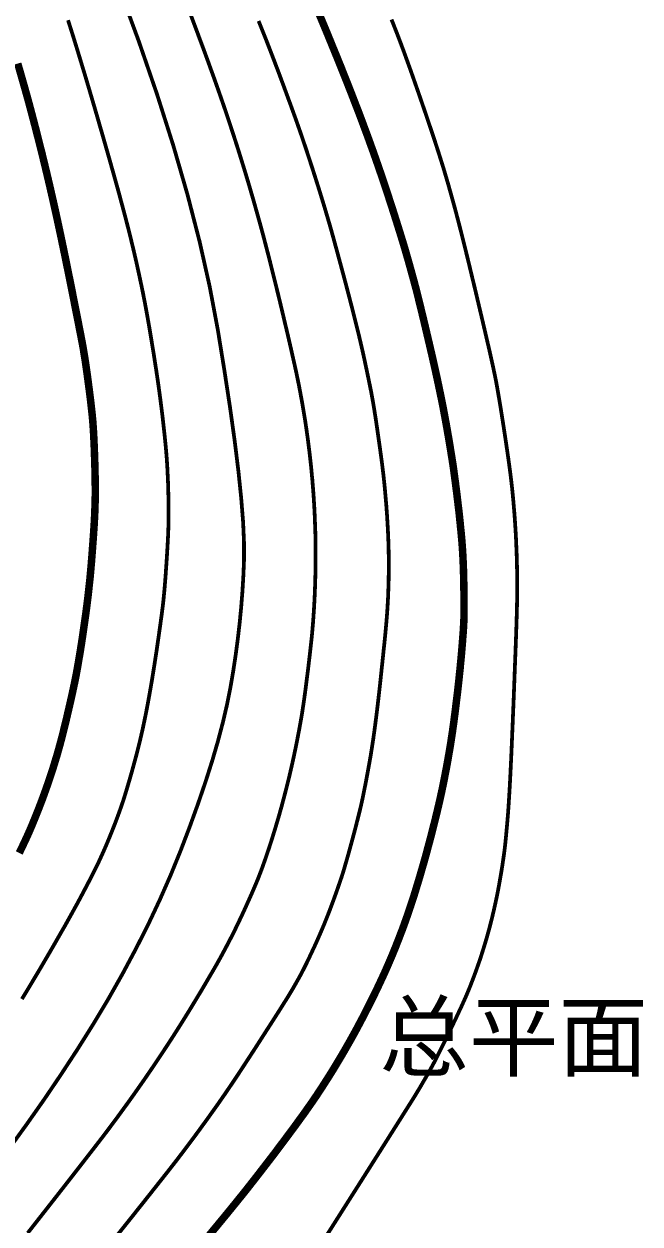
# Model space of a CAD drawing. Extents: x 36524600 to 36525730, y 2746759 to 2747713.
# Drawn here: x 36525155.9 to 36525168.23, y 2747296.35 to 2747320.34 of the extents above; entities that cross this region are included whole.
import ezdxf

# ---------------------------------------------------------------- set-up
doc = ezdxf.new("R2010")
doc.units = 0
doc.header["$LTSCALE"] = 1000
doc.header["$MEASUREMENT"] = 0
for name, color, linetype in [('DGX', 251, 'Continuous'), ('DMTZ', 3, 'Continuous'), ('ZBTZ', 3, 'Continuous')]:
    doc.layers.add(name, color=color, linetype=linetype)
doc.styles.add('黑体', font='simhei.ttf')
doc.linetypes.add('10421', pattern='A,2,[150,AAA.SHX,S=0.5,R=0,X=0,Y=0.5],1e-11', length=2)
doc.linetypes.add('1161', pattern='A,0,[149,AAA.SHX,S=0.15,R=0,X=0,Y=0],-1.6', length=1.6)

# ---------------------------------------------------------------- blocks, each defined once
blk = doc.blocks.new('dxt')
at = {"layer": 'DGX', "color": 253, "linetype": 'Continuous', "flags": 128}
for points, const_width in [([(36525159.507, 2747296.005), (36525159.754, 2747296.303), (36525159.962, 2747296.555), (36525160.131, 2747296.763), (36525160.262, 2747296.925), (36525160.373, 2747297.064), (36525160.483, 2747297.204), (36525160.593, 2747297.345), (36525160.702, 2747297.486), (36525160.811, 2747297.627), (36525160.919, 2747297.768), (36525161.026, 2747297.911), (36525161.133, 2747298.053), (36525161.236, 2747298.192), (36525161.332, 2747298.321), (36525161.42, 2747298.443), (36525161.502, 2747298.555), (36525161.576, 2747298.66), (36525161.643, 2747298.755), (36525161.703, 2747298.842), (36525161.756, 2747298.92), (36525161.805, 2747298.995), (36525161.854, 2747299.069), (36525161.902, 2747299.144), (36525161.95, 2747299.219), (36525161.998, 2747299.294), (36525162.045, 2747299.369), (36525162.092, 2747299.445), (36525162.138, 2747299.521), (36525162.184, 2747299.597), (36525162.23, 2747299.674), (36525162.275, 2747299.75), (36525162.32, 2747299.827), (36525162.364, 2747299.904), (36525162.408, 2747299.981), (36525162.452, 2747300.059), (36525162.495, 2747300.137), (36525162.539, 2747300.216), (36525162.583, 2747300.298), (36525162.628, 2747300.384), (36525162.675, 2747300.472), (36525162.722, 2747300.563), (36525162.77, 2747300.657), (36525162.819, 2747300.754), (36525162.869, 2747300.854), (36525162.919, 2747300.955), (36525162.967, 2747301.054), (36525163.013, 2747301.152), (36525163.058, 2747301.248), (36525163.102, 2747301.342), (36525163.144, 2747301.436), (36525163.184, 2747301.527), (36525163.223, 2747301.617), (36525163.261, 2747301.706), (36525163.298, 2747301.796), (36525163.335, 2747301.886), (36525163.37, 2747301.976), (36525163.406, 2747302.066), (36525163.44, 2747302.157), (36525163.475, 2747302.247), (36525163.508, 2747302.338), (36525163.541, 2747302.43), (36525163.573, 2747302.521), (36525163.605, 2747302.613), (36525163.636, 2747302.705), (36525163.666, 2747302.797), (36525163.696, 2747302.889), (36525163.725, 2747302.981), (36525163.753, 2747303.074), (36525163.781, 2747303.165), (36525163.808, 2747303.254), (36525163.833, 2747303.339), (36525163.857, 2747303.422), (36525163.88, 2747303.502), (36525163.902, 2747303.578), (36525163.923, 2747303.652), (36525163.943, 2747303.723), (36525163.962, 2747303.794), (36525163.981, 2747303.866), (36525164.001, 2747303.941), (36525164.022, 2747304.018), (36525164.043, 2747304.098), (36525164.064, 2747304.179), (36525164.085, 2747304.263), (36525164.107, 2747304.349), (36525164.129, 2747304.436), (36525164.15, 2747304.523), (36525164.171, 2747304.61), (36525164.192, 2747304.698), (36525164.212, 2747304.785), (36525164.232, 2747304.872), (36525164.251, 2747304.96), (36525164.27, 2747305.048), (36525164.288, 2747305.136), (36525164.306, 2747305.224), (36525164.323, 2747305.312), (36525164.34, 2747305.4), (36525164.357, 2747305.488), (36525164.373, 2747305.576), (36525164.389, 2747305.664), (36525164.404, 2747305.753), (36525164.419, 2747305.841), (36525164.434, 2747305.93), (36525164.448, 2747306.018), (36525164.461, 2747306.107), (36525164.475, 2747306.196), (36525164.487, 2747306.285), (36525164.5, 2747306.373), (36525164.511, 2747306.462), (36525164.523, 2747306.551), (36525164.534, 2747306.641), (36525164.545, 2747306.73), (36525164.556, 2747306.82), (36525164.567, 2747306.91), (36525164.578, 2747307), (36525164.588, 2747307.09), (36525164.598, 2747307.18), (36525164.608, 2747307.271), (36525164.617, 2747307.361), (36525164.627, 2747307.451), (36525164.635, 2747307.54), (36525164.644, 2747307.63), (36525164.652, 2747307.719), (36525164.66, 2747307.807), (36525164.667, 2747307.896), (36525164.674, 2747307.981), (36525164.68, 2747308.061), (36525164.686, 2747308.136), (36525164.691, 2747308.205), (36525164.695, 2747308.269), (36525164.698, 2747308.327), (36525164.701, 2747308.379), (36525164.703, 2747308.426), (36525164.705, 2747308.476), (36525164.706, 2747308.537), (36525164.707, 2747308.609), (36525164.707, 2747308.692), (36525164.706, 2747308.786), (36525164.705, 2747308.891), (36525164.704, 2747309.008), (36525164.702, 2747309.135), (36525164.699, 2747309.265), (36525164.696, 2747309.39), (36525164.692, 2747309.509), (36525164.687, 2747309.622), (36525164.682, 2747309.73), (36525164.676, 2747309.832), (36525164.669, 2747309.929), (36525164.662, 2747310.02), (36525164.654, 2747310.108), (36525164.646, 2747310.194), (36525164.637, 2747310.279), (36525164.629, 2747310.364), (36525164.62, 2747310.446), (36525164.612, 2747310.528), (36525164.603, 2747310.609), (36525164.593, 2747310.688), (36525164.584, 2747310.767), (36525164.574, 2747310.847), (36525164.565, 2747310.927), (36525164.555, 2747311.008), (36525164.544, 2747311.089), (36525164.534, 2747311.171), (36525164.523, 2747311.253), (36525164.512, 2747311.336), (36525164.5, 2747311.424), (36525164.486, 2747311.523), (36525164.469, 2747311.632), (36525164.45, 2747311.751), (36525164.429, 2747311.88), (36525164.406, 2747312.02), (36525164.38, 2747312.17), (36525164.352, 2747312.33), (36525164.321, 2747312.499), (36525164.288, 2747312.676), (36525164.251, 2747312.861), (36525164.211, 2747313.053), (36525164.169, 2747313.253), (36525164.123, 2747313.461), (36525164.075, 2747313.676), (36525164.023, 2747313.899), (36525163.972, 2747314.117), (36525163.925, 2747314.316), (36525163.882, 2747314.497), (36525163.842, 2747314.66), (36525163.807, 2747314.804), (36525163.776, 2747314.93), (36525163.749, 2747315.037), (36525163.725, 2747315.126), (36525163.704, 2747315.206), (36525163.682, 2747315.285), (36525163.66, 2747315.365), (36525163.638, 2747315.444), (36525163.616, 2747315.524), (36525163.594, 2747315.603), (36525163.571, 2747315.683), (36525163.548, 2747315.762), (36525163.524, 2747315.846), (36525163.496, 2747315.94), (36525163.464, 2747316.044), (36525163.429, 2747316.157), (36525163.391, 2747316.28), (36525163.349, 2747316.413), (36525163.304, 2747316.556), (36525163.255, 2747316.708), (36525163.204, 2747316.865), (36525163.153, 2747317.022), (36525163.101, 2747317.178), (36525163.048, 2747317.334), (36525162.994, 2747317.491), (36525162.94, 2747317.646), (36525162.885, 2747317.802), (36525162.829, 2747317.957), (36525162.772, 2747318.114), (36525162.712, 2747318.275), (36525162.651, 2747318.44), (36525162.587, 2747318.609), (36525162.52, 2747318.781), (36525162.452, 2747318.958), (36525162.381, 2747319.138), (36525162.308, 2747319.322), (36525162.232, 2747319.513), (36525162.151, 2747319.712), (36525162.065, 2747319.922), (36525161.976, 2747320.14), (36525161.881, 2747320.368), (36525161.782, 2747320.605)], 0.15), ([(36525161.695, 2747295.708), (36525162.141, 2747296.411), (36525162.533, 2747297.029), (36525162.871, 2747297.562), (36525163.154, 2747298.009), (36525163.382, 2747298.37), (36525163.556, 2747298.646), (36525163.676, 2747298.836), (36525163.741, 2747298.941), (36525163.778, 2747299.003), (36525163.816, 2747299.065), (36525163.853, 2747299.128), (36525163.889, 2747299.191), (36525163.926, 2747299.253), (36525163.962, 2747299.316), (36525163.998, 2747299.38), (36525164.033, 2747299.443), (36525164.071, 2747299.511), (36525164.112, 2747299.588), (36525164.156, 2747299.674), (36525164.205, 2747299.769), (36525164.257, 2747299.873), (36525164.313, 2747299.986), (36525164.373, 2747300.109), (36525164.437, 2747300.24), (36525164.5, 2747300.372), (36525164.558, 2747300.494), (36525164.611, 2747300.608), (36525164.66, 2747300.712), (36525164.703, 2747300.808), (36525164.742, 2747300.895), (36525164.775, 2747300.973), (36525164.804, 2747301.042), (36525164.83, 2747301.106), (36525164.855, 2747301.171), (36525164.88, 2747301.236), (36525164.905, 2747301.301), (36525164.929, 2747301.367), (36525164.953, 2747301.432), (36525164.976, 2747301.498), (36525164.999, 2747301.563), (36525165.022, 2747301.629), (36525165.044, 2747301.695), (36525165.065, 2747301.762), (36525165.086, 2747301.828), (36525165.107, 2747301.895), (36525165.127, 2747301.961), (36525165.147, 2747302.028), (36525165.167, 2747302.095), (36525165.185, 2747302.162), (36525165.204, 2747302.229), (36525165.222, 2747302.296), (36525165.239, 2747302.364), (36525165.256, 2747302.431), (36525165.273, 2747302.499), (36525165.289, 2747302.567), (36525165.305, 2747302.635), (36525165.32, 2747302.702), (36525165.335, 2747302.771), (36525165.35, 2747302.839), (36525165.364, 2747302.907), (36525165.378, 2747302.975), (36525165.391, 2747303.044), (36525165.404, 2747303.112), (36525165.416, 2747303.181), (36525165.428, 2747303.25), (36525165.44, 2747303.318), (36525165.452, 2747303.387), (36525165.463, 2747303.456), (36525165.474, 2747303.525), (36525165.484, 2747303.594), (36525165.494, 2747303.663), (36525165.504, 2747303.732), (36525165.514, 2747303.806), (36525165.524, 2747303.888), (36525165.534, 2747303.979), (36525165.544, 2747304.079), (36525165.554, 2747304.187), (36525165.565, 2747304.304), (36525165.576, 2747304.43), (36525165.587, 2747304.565), (36525165.598, 2747304.721), (36525165.61, 2747304.91), (36525165.623, 2747305.131), (36525165.636, 2747305.386), (36525165.65, 2747305.674), (36525165.664, 2747305.995), (36525165.679, 2747306.349), (36525165.695, 2747306.736), (36525165.71, 2747307.121), (36525165.723, 2747307.466), (36525165.735, 2747307.774), (36525165.745, 2747308.042), (36525165.753, 2747308.272), (36525165.759, 2747308.464), (36525165.764, 2747308.616), (36525165.766, 2747308.731), (36525165.768, 2747308.826), (36525165.769, 2747308.921), (36525165.77, 2747309.016), (36525165.77, 2747309.111), (36525165.77, 2747309.205), (36525165.769, 2747309.3), (36525165.768, 2747309.395), (36525165.766, 2747309.49), (36525165.764, 2747309.585), (36525165.761, 2747309.68), (36525165.758, 2747309.775), (36525165.754, 2747309.87), (36525165.75, 2747309.965), (36525165.746, 2747310.06), (36525165.741, 2747310.155), (36525165.735, 2747310.249), (36525165.729, 2747310.344), (36525165.723, 2747310.439), (36525165.716, 2747310.534), (36525165.708, 2747310.628), (36525165.7, 2747310.723), (36525165.692, 2747310.818), (36525165.683, 2747310.912), (36525165.674, 2747311.007), (36525165.663, 2747311.107), (36525165.65, 2747311.219), (36525165.635, 2747311.343), (36525165.617, 2747311.478), (36525165.597, 2747311.625), (36525165.574, 2747311.784), (36525165.549, 2747311.955), (36525165.522, 2747312.137), (36525165.494, 2747312.319), (36525165.467, 2747312.489), (36525165.442, 2747312.648), (36525165.418, 2747312.794), (36525165.395, 2747312.929), (36525165.374, 2747313.052), (36525165.354, 2747313.163), (36525165.335, 2747313.262), (36525165.313, 2747313.367), (36525165.286, 2747313.495), (36525165.253, 2747313.645), (36525165.214, 2747313.819), (36525165.168, 2747314.016), (36525165.117, 2747314.236), (36525165.06, 2747314.479), (36525164.997, 2747314.745), (36525164.934, 2747315.013), (36525164.874, 2747315.261), (36525164.819, 2747315.49), (36525164.768, 2747315.7), (36525164.721, 2747315.89), (36525164.678, 2747316.061), (36525164.64, 2747316.213), (36525164.606, 2747316.346), (36525164.574, 2747316.468), (36525164.542, 2747316.591), (36525164.509, 2747316.713), (36525164.475, 2747316.835), (36525164.441, 2747316.957), (36525164.407, 2747317.079), (36525164.372, 2747317.201), (36525164.336, 2747317.323), (36525164.298, 2747317.452), (36525164.253, 2747317.596), (36525164.203, 2747317.754), (36525164.147, 2747317.928), (36525164.085, 2747318.116), (36525164.017, 2747318.318), (36525163.944, 2747318.536), (36525163.864, 2747318.768), (36525163.784, 2747319), (36525163.708, 2747319.217), (36525163.637, 2747319.419), (36525163.57, 2747319.605), (36525163.508, 2747319.776), (36525163.45, 2747319.933), (36525163.397, 2747320.073), (36525163.348, 2747320.199), (36525163.302, 2747320.317), (36525163.255, 2747320.435)], 0.075), ([(36525157.651, 2747295.98), (36525157.97, 2747296.379), (36525158.243, 2747296.722), (36525158.47, 2747297.008), (36525158.651, 2747297.237), (36525158.787, 2747297.409), (36525158.877, 2747297.524), (36525158.944, 2747297.61), (36525159.01, 2747297.697), (36525159.077, 2747297.784), (36525159.143, 2747297.871), (36525159.209, 2747297.959), (36525159.274, 2747298.046), (36525159.339, 2747298.134), (36525159.404, 2747298.222), (36525159.468, 2747298.311), (36525159.533, 2747298.399), (36525159.597, 2747298.488), (36525159.66, 2747298.577), (36525159.724, 2747298.666), (36525159.787, 2747298.755), (36525159.849, 2747298.845), (36525159.912, 2747298.935), (36525159.977, 2747299.031), (36525160.05, 2747299.138), (36525160.13, 2747299.257), (36525160.217, 2747299.389), (36525160.31, 2747299.531), (36525160.411, 2747299.686), (36525160.519, 2747299.852), (36525160.634, 2747300.031), (36525160.746, 2747300.206), (36525160.848, 2747300.364), (36525160.938, 2747300.505), (36525161.017, 2747300.629), (36525161.084, 2747300.736), (36525161.141, 2747300.826), (36525161.186, 2747300.898), (36525161.22, 2747300.954), (36525161.248, 2747301.001), (36525161.276, 2747301.048), (36525161.303, 2747301.095), (36525161.33, 2747301.142), (36525161.357, 2747301.19), (36525161.384, 2747301.237), (36525161.411, 2747301.285), (36525161.437, 2747301.333), (36525161.464, 2747301.384), (36525161.494, 2747301.442), (36525161.526, 2747301.506), (36525161.561, 2747301.576), (36525161.598, 2747301.653), (36525161.637, 2747301.737), (36525161.679, 2747301.826), (36525161.724, 2747301.922), (36525161.769, 2747302.022), (36525161.813, 2747302.122), (36525161.856, 2747302.222), (36525161.899, 2747302.323), (36525161.94, 2747302.424), (36525161.98, 2747302.525), (36525162.02, 2747302.627), (36525162.058, 2747302.73), (36525162.095, 2747302.829), (36525162.129, 2747302.923), (36525162.16, 2747303.009), (36525162.188, 2747303.09), (36525162.214, 2747303.164), (36525162.237, 2747303.232), (36525162.258, 2747303.294), (36525162.276, 2747303.349), (36525162.293, 2747303.404), (36525162.311, 2747303.465), (36525162.33, 2747303.531), (36525162.351, 2747303.603), (36525162.373, 2747303.68), (36525162.397, 2747303.764), (36525162.421, 2747303.852), (36525162.447, 2747303.947), (36525162.473, 2747304.043), (36525162.498, 2747304.136), (36525162.522, 2747304.226), (36525162.545, 2747304.314), (36525162.566, 2747304.399), (36525162.587, 2747304.481), (36525162.607, 2747304.561), (36525162.626, 2747304.638), (36525162.645, 2747304.718), (36525162.665, 2747304.808), (36525162.686, 2747304.907), (36525162.708, 2747305.017), (36525162.732, 2747305.136), (36525162.756, 2747305.264), (36525162.782, 2747305.403), (36525162.809, 2747305.551), (36525162.837, 2747305.709), (36525162.864, 2747305.88), (36525162.892, 2747306.063), (36525162.919, 2747306.257), (36525162.946, 2747306.464), (36525162.973, 2747306.682), (36525163, 2747306.912), (36525163.027, 2747307.155), (36525163.052, 2747307.392), (36525163.075, 2747307.606), (36525163.095, 2747307.799), (36525163.113, 2747307.968), (36525163.128, 2747308.116), (36525163.14, 2747308.241), (36525163.149, 2747308.343), (36525163.156, 2747308.424), (36525163.162, 2747308.493), (36525163.167, 2747308.562), (36525163.172, 2747308.631), (36525163.176, 2747308.7), (36525163.18, 2747308.769), (36525163.184, 2747308.838), (36525163.187, 2747308.907), (36525163.19, 2747308.977), (36525163.192, 2747309.046), (36525163.195, 2747309.115), (36525163.197, 2747309.184), (36525163.198, 2747309.254), (36525163.199, 2747309.323), (36525163.2, 2747309.392), (36525163.201, 2747309.461), (36525163.201, 2747309.531), (36525163.201, 2747309.6), (36525163.2, 2747309.669), (36525163.199, 2747309.738), (36525163.198, 2747309.808), (36525163.196, 2747309.877), (36525163.194, 2747309.946), (36525163.192, 2747310.015), (36525163.189, 2747310.084), (36525163.186, 2747310.154), (36525163.183, 2747310.223), (36525163.179, 2747310.292), (36525163.175, 2747310.361), (36525163.171, 2747310.43), (36525163.167, 2747310.5), (36525163.162, 2747310.569), (36525163.157, 2747310.638), (36525163.152, 2747310.707), (36525163.146, 2747310.776), (36525163.14, 2747310.845), (36525163.134, 2747310.914), (36525163.128, 2747310.983), (36525163.122, 2747311.052), (36525163.115, 2747311.122), (36525163.108, 2747311.191), (36525163.1, 2747311.264), (36525163.091, 2747311.346), (36525163.08, 2747311.436), (36525163.068, 2747311.535), (36525163.054, 2747311.642), (36525163.038, 2747311.759), (36525163.021, 2747311.883), (36525163.002, 2747312.016), (36525162.983, 2747312.149), (36525162.965, 2747312.274), (36525162.948, 2747312.39), (36525162.932, 2747312.497), (36525162.916, 2747312.595), (36525162.902, 2747312.685), (36525162.888, 2747312.767), (36525162.875, 2747312.839), (36525162.862, 2747312.912), (36525162.847, 2747312.993), (36525162.829, 2747313.082), (36525162.809, 2747313.18), (36525162.787, 2747313.286), (36525162.763, 2747313.401), (36525162.737, 2747313.524), (36525162.709, 2747313.655), (36525162.678, 2747313.797), (36525162.642, 2747313.952), (36525162.603, 2747314.118), (36525162.559, 2747314.297), (36525162.511, 2747314.489), (36525162.459, 2747314.693), (36525162.403, 2747314.909), (36525162.343, 2747315.138), (36525162.283, 2747315.364), (36525162.226, 2747315.574), (36525162.174, 2747315.767), (36525162.126, 2747315.942), (36525162.083, 2747316.101), (36525162.043, 2747316.243), (36525162.007, 2747316.369), (36525161.975, 2747316.477), (36525161.946, 2747316.577), (36525161.916, 2747316.676), (36525161.886, 2747316.776), (36525161.855, 2747316.876), (36525161.825, 2747316.975), (36525161.794, 2747317.075), (36525161.762, 2747317.174), (36525161.731, 2747317.273), (36525161.699, 2747317.373), (36525161.668, 2747317.472), (36525161.635, 2747317.571), (36525161.603, 2747317.67), (36525161.57, 2747317.769), (36525161.538, 2747317.867), (36525161.504, 2747317.966), (36525161.471, 2747318.065), (36525161.435, 2747318.17), (36525161.394, 2747318.286), (36525161.349, 2747318.415), (36525161.298, 2747318.556), (36525161.243, 2747318.709), (36525161.182, 2747318.874), (36525161.117, 2747319.051), (36525161.047, 2747319.24), (36525160.974, 2747319.435), (36525160.9, 2747319.63), (36525160.825, 2747319.825), (36525160.75, 2747320.019), (36525160.673, 2747320.212), (36525160.595, 2747320.406)], 0.075), ([(36525155.975, 2747296.169), (36525156.268, 2747296.542), (36525156.532, 2747296.879), (36525156.766, 2747297.178), (36525156.97, 2747297.44), (36525157.145, 2747297.665), (36525157.291, 2747297.853), (36525157.407, 2747298.003), (36525157.494, 2747298.116), (36525157.566, 2747298.211), (36525157.637, 2747298.306), (36525157.708, 2747298.401), (36525157.779, 2747298.497), (36525157.849, 2747298.593), (36525157.919, 2747298.689), (36525157.989, 2747298.785), (36525158.058, 2747298.882), (36525158.127, 2747298.979), (36525158.195, 2747299.076), (36525158.263, 2747299.173), (36525158.331, 2747299.271), (36525158.398, 2747299.369), (36525158.465, 2747299.467), (36525158.532, 2747299.566), (36525158.598, 2747299.665), (36525158.664, 2747299.764), (36525158.729, 2747299.863), (36525158.794, 2747299.962), (36525158.859, 2747300.062), (36525158.923, 2747300.162), (36525158.987, 2747300.263), (36525159.05, 2747300.363), (36525159.113, 2747300.464), (36525159.177, 2747300.567), (36525159.243, 2747300.675), (36525159.311, 2747300.787), (36525159.381, 2747300.903), (36525159.454, 2747301.024), (36525159.528, 2747301.15), (36525159.604, 2747301.28), (36525159.683, 2747301.414), (36525159.762, 2747301.551), (36525159.839, 2747301.689), (36525159.914, 2747301.828), (36525159.988, 2747301.968), (36525160.061, 2747302.109), (36525160.131, 2747302.25), (36525160.2, 2747302.393), (36525160.268, 2747302.537), (36525160.332, 2747302.676), (36525160.391, 2747302.807), (36525160.446, 2747302.929), (36525160.495, 2747303.043), (36525160.54, 2747303.148), (36525160.58, 2747303.244), (36525160.614, 2747303.331), (36525160.644, 2747303.41), (36525160.672, 2747303.485), (36525160.698, 2747303.559), (36525160.725, 2747303.634), (36525160.751, 2747303.709), (36525160.776, 2747303.785), (36525160.802, 2747303.86), (36525160.826, 2747303.936), (36525160.851, 2747304.011), (36525160.875, 2747304.087), (36525160.898, 2747304.163), (36525160.922, 2747304.239), (36525160.945, 2747304.315), (36525160.967, 2747304.391), (36525160.99, 2747304.468), (36525161.012, 2747304.544), (36525161.033, 2747304.621), (36525161.055, 2747304.697), (36525161.075, 2747304.774), (36525161.096, 2747304.851), (36525161.116, 2747304.928), (36525161.136, 2747305.005), (36525161.156, 2747305.082), (36525161.175, 2747305.159), (36525161.194, 2747305.236), (36525161.213, 2747305.313), (36525161.231, 2747305.391), (36525161.249, 2747305.468), (36525161.267, 2747305.546), (36525161.284, 2747305.624), (36525161.301, 2747305.701), (36525161.317, 2747305.779), (36525161.334, 2747305.857), (36525161.349, 2747305.935), (36525161.365, 2747306.013), (36525161.38, 2747306.091), (36525161.395, 2747306.169), (36525161.41, 2747306.247), (36525161.424, 2747306.326), (36525161.438, 2747306.404), (36525161.452, 2747306.483), (36525161.466, 2747306.567), (36525161.48, 2747306.66), (36525161.496, 2747306.763), (36525161.512, 2747306.877), (36525161.529, 2747307), (36525161.546, 2747307.133), (36525161.564, 2747307.277), (36525161.584, 2747307.43), (36525161.602, 2747307.583), (36525161.619, 2747307.726), (36525161.634, 2747307.86), (36525161.648, 2747307.983), (36525161.66, 2747308.097), (36525161.67, 2747308.201), (36525161.678, 2747308.295), (36525161.685, 2747308.379), (36525161.691, 2747308.459), (36525161.696, 2747308.538), (36525161.702, 2747308.618), (36525161.706, 2747308.697), (36525161.711, 2747308.777), (36525161.715, 2747308.856), (36525161.719, 2747308.936), (36525161.722, 2747309.015), (36525161.725, 2747309.095), (36525161.728, 2747309.175), (36525161.73, 2747309.254), (36525161.732, 2747309.334), (36525161.734, 2747309.413), (36525161.735, 2747309.493), (36525161.736, 2747309.573), (36525161.736, 2747309.652), (36525161.736, 2747309.732), (36525161.736, 2747309.811), (36525161.736, 2747309.891), (36525161.735, 2747309.971), (36525161.733, 2747310.05), (36525161.732, 2747310.13), (36525161.73, 2747310.209), (36525161.727, 2747310.289), (36525161.724, 2747310.368), (36525161.721, 2747310.448), (36525161.718, 2747310.527), (36525161.714, 2747310.607), (36525161.71, 2747310.686), (36525161.705, 2747310.766), (36525161.7, 2747310.845), (36525161.695, 2747310.925), (36525161.689, 2747311.004), (36525161.683, 2747311.083), (36525161.676, 2747311.163), (36525161.67, 2747311.242), (36525161.662, 2747311.321), (36525161.655, 2747311.4), (36525161.647, 2747311.48), (36525161.639, 2747311.559), (36525161.63, 2747311.638), (36525161.621, 2747311.717), (36525161.612, 2747311.796), (36525161.602, 2747311.875), (36525161.592, 2747311.954), (36525161.582, 2747312.033), (36525161.571, 2747312.112), (36525161.56, 2747312.19), (36525161.549, 2747312.269), (36525161.537, 2747312.348), (36525161.525, 2747312.427), (36525161.512, 2747312.505), (36525161.499, 2747312.584), (36525161.486, 2747312.662), (36525161.473, 2747312.741), (36525161.459, 2747312.819), (36525161.444, 2747312.897), (36525161.43, 2747312.976), (36525161.415, 2747313.054), (36525161.4, 2747313.132), (36525161.384, 2747313.21), (36525161.368, 2747313.288), (36525161.352, 2747313.366), (36525161.335, 2747313.443), (36525161.317, 2747313.526), (36525161.296, 2747313.618), (36525161.273, 2747313.72), (36525161.248, 2747313.832), (36525161.22, 2747313.953), (36525161.19, 2747314.084), (36525161.157, 2747314.224), (36525161.121, 2747314.374), (36525161.085, 2747314.529), (36525161.048, 2747314.683), (36525161.011, 2747314.838), (36525160.973, 2747314.993), (36525160.935, 2747315.147), (36525160.897, 2747315.301), (36525160.858, 2747315.456), (36525160.82, 2747315.61), (36525160.78, 2747315.764), (36525160.74, 2747315.918), (36525160.7, 2747316.072), (36525160.659, 2747316.225), (36525160.617, 2747316.379), (36525160.574, 2747316.532), (36525160.531, 2747316.685), (36525160.488, 2747316.838), (36525160.443, 2747316.991), (36525160.399, 2747317.143), (36525160.353, 2747317.296), (36525160.307, 2747317.448), (36525160.26, 2747317.6), (36525160.213, 2747317.752), (36525160.165, 2747317.903), (36525160.116, 2747318.055), (36525160.067, 2747318.206), (36525160.017, 2747318.357), (36525159.967, 2747318.508), (36525159.916, 2747318.659), (36525159.864, 2747318.809), (36525159.812, 2747318.959), (36525159.759, 2747319.109), (36525159.706, 2747319.259), (36525159.651, 2747319.41), (36525159.596, 2747319.563), (36525159.539, 2747319.719), (36525159.481, 2747319.877), (36525159.421, 2747320.037), (36525159.361, 2747320.2), (36525159.299, 2747320.365), (36525159.236, 2747320.533)], 0.075), ([(36525157.791, 2747321.107), (36525158.197, 2747320.004), (36525158.563, 2747318.941), (36525158.888, 2747317.918), (36525159.172, 2747316.936), (36525159.415, 2747315.995), (36525159.617, 2747315.094), (36525159.779, 2747314.233), (36525159.91, 2747313.426), (36525160.023, 2747312.685), (36525160.117, 2747312.01), (36525160.192, 2747311.401), (36525160.248, 2747310.858), (36525160.286, 2747310.381), (36525160.304, 2747309.97), (36525160.304, 2747309.625), (36525160.291, 2747309.313), (36525160.272, 2747308.998), (36525160.247, 2747308.682), (36525160.216, 2747308.364), (36525160.179, 2747308.044), (36525160.136, 2747307.722), (36525160.087, 2747307.399), (36525160.031, 2747307.073), (36525159.964, 2747306.737), (36525159.881, 2747306.38), (36525159.782, 2747306.004), (36525159.666, 2747305.607), (36525159.533, 2747305.19), (36525159.384, 2747304.754), (36525159.219, 2747304.297), (36525159.037, 2747303.82), (36525158.838, 2747303.331), (36525158.622, 2747302.84), (36525158.39, 2747302.346), (36525158.139, 2747301.85), (36525157.872, 2747301.35), (36525157.588, 2747300.848), (36525157.286, 2747300.344), (36525156.967, 2747299.836), (36525156.637, 2747299.332), (36525156.301, 2747298.835), (36525155.958, 2747298.347), (36525155.61, 2747297.867)], 0.075), ([(36525155.859, 2747300.848), (36525155.94, 2747300.98), (36525156.027, 2747301.125), (36525156.121, 2747301.282), (36525156.221, 2747301.45), (36525156.327, 2747301.631), (36525156.434, 2747301.814), (36525156.535, 2747301.989), (36525156.631, 2747302.157), (36525156.723, 2747302.317), (36525156.808, 2747302.47), (36525156.889, 2747302.616), (36525156.965, 2747302.754), (36525157.035, 2747302.884), (36525157.1, 2747303.007), (36525157.161, 2747303.122), (36525157.217, 2747303.23), (36525157.268, 2747303.33), (36525157.315, 2747303.422), (36525157.356, 2747303.507), (36525157.394, 2747303.584), (36525157.426, 2747303.654), (36525157.456, 2747303.72), (36525157.486, 2747303.786), (36525157.515, 2747303.852), (36525157.544, 2747303.918), (36525157.572, 2747303.985), (36525157.6, 2747304.052), (36525157.627, 2747304.119), (36525157.655, 2747304.186), (36525157.681, 2747304.253), (36525157.708, 2747304.32), (36525157.734, 2747304.388), (36525157.759, 2747304.455), (36525157.784, 2747304.523), (36525157.809, 2747304.591), (36525157.833, 2747304.659), (36525157.857, 2747304.728), (36525157.882, 2747304.801), (36525157.908, 2747304.882), (36525157.936, 2747304.973), (36525157.966, 2747305.073), (36525157.998, 2747305.181), (36525158.032, 2747305.298), (36525158.068, 2747305.425), (36525158.105, 2747305.56), (36525158.143, 2747305.7), (36525158.179, 2747305.84), (36525158.214, 2747305.98), (36525158.247, 2747306.121), (36525158.279, 2747306.262), (36525158.309, 2747306.404), (36525158.338, 2747306.546), (36525158.366, 2747306.688), (36525158.392, 2747306.83), (36525158.418, 2747306.973), (36525158.443, 2747307.115), (36525158.467, 2747307.258), (36525158.49, 2747307.401), (36525158.513, 2747307.545), (36525158.535, 2747307.688), (36525158.557, 2747307.832), (36525158.577, 2747307.971), (36525158.596, 2747308.101), (36525158.613, 2747308.222), (36525158.629, 2747308.335), (36525158.643, 2747308.438), (36525158.656, 2747308.532), (36525158.667, 2747308.618), (36525158.677, 2747308.694), (36525158.686, 2747308.771), (36525158.695, 2747308.856), (36525158.704, 2747308.951), (36525158.714, 2747309.055), (36525158.723, 2747309.168), (36525158.733, 2747309.29), (36525158.742, 2747309.421), (36525158.752, 2747309.561), (36525158.761, 2747309.701), (36525158.769, 2747309.832), (36525158.776, 2747309.954), (36525158.782, 2747310.067), (36525158.787, 2747310.171), (36525158.79, 2747310.267), (36525158.793, 2747310.353), (36525158.794, 2747310.43), (36525158.794, 2747310.502), (36525158.794, 2747310.575), (36525158.794, 2747310.647), (36525158.794, 2747310.72), (36525158.793, 2747310.792), (36525158.792, 2747310.865), (36525158.79, 2747310.937), (36525158.788, 2747311.01), (36525158.786, 2747311.082), (36525158.784, 2747311.155), (36525158.781, 2747311.227), (36525158.778, 2747311.3), (36525158.774, 2747311.372), (36525158.771, 2747311.445), (36525158.767, 2747311.517), (36525158.762, 2747311.589), (36525158.757, 2747311.666), (36525158.75, 2747311.752), (36525158.742, 2747311.847), (36525158.732, 2747311.951), (36525158.721, 2747312.064), (36525158.708, 2747312.185), (36525158.693, 2747312.316), (36525158.678, 2747312.456), (36525158.66, 2747312.602), (36525158.641, 2747312.752), (36525158.621, 2747312.907), (36525158.599, 2747313.067), (36525158.576, 2747313.23), (36525158.551, 2747313.398), (36525158.524, 2747313.571), (36525158.497, 2747313.747), (36525158.468, 2747313.921), (36525158.441, 2747314.087), (36525158.415, 2747314.243), (36525158.389, 2747314.39), (36525158.365, 2747314.528), (36525158.341, 2747314.657), (36525158.319, 2747314.777), (36525158.297, 2747314.889), (36525158.276, 2747314.995), (36525158.254, 2747315.102), (36525158.231, 2747315.208), (36525158.209, 2747315.314), (36525158.185, 2747315.42), (36525158.162, 2747315.527), (36525158.138, 2747315.633), (36525158.114, 2747315.738), (36525158.089, 2747315.844), (36525158.063, 2747315.95), (36525158.038, 2747316.056), (36525158.012, 2747316.161), (36525157.985, 2747316.267), (36525157.958, 2747316.372), (36525157.931, 2747316.477), (36525157.903, 2747316.582), (36525157.874, 2747316.69), (36525157.843, 2747316.805), (36525157.811, 2747316.926), (36525157.776, 2747317.053), (36525157.739, 2747317.186), (36525157.7, 2747317.326), (36525157.659, 2747317.471), (36525157.616, 2747317.624), (36525157.571, 2747317.781), (36525157.525, 2747317.941), (36525157.479, 2747318.105), (36525157.43, 2747318.271), (36525157.381, 2747318.442), (36525157.331, 2747318.615), (36525157.279, 2747318.792), (36525157.226, 2747318.972), (36525157.172, 2747319.154), (36525157.118, 2747319.335), (36525157.063, 2747319.516), (36525157.008, 2747319.698), (36525156.953, 2747319.879), (36525156.897, 2747320.06), (36525156.84, 2747320.241), (36525156.783, 2747320.421)], 0.075), ([(36525155.807, 2747303.769), (36525155.856, 2747303.871), (36525155.901, 2747303.966), (36525155.942, 2747304.053), (36525155.979, 2747304.134), (36525156.011, 2747304.206), (36525156.039, 2747304.272), (36525156.066, 2747304.334), (36525156.091, 2747304.396), (36525156.117, 2747304.458), (36525156.142, 2747304.52), (36525156.167, 2747304.583), (36525156.192, 2747304.645), (36525156.216, 2747304.708), (36525156.24, 2747304.771), (36525156.264, 2747304.833), (36525156.287, 2747304.896), (36525156.31, 2747304.96), (36525156.333, 2747305.023), (36525156.355, 2747305.086), (36525156.377, 2747305.149), (36525156.399, 2747305.213), (36525156.42, 2747305.277), (36525156.442, 2747305.34), (36525156.462, 2747305.404), (36525156.483, 2747305.468), (36525156.503, 2747305.532), (36525156.523, 2747305.597), (36525156.542, 2747305.661), (36525156.562, 2747305.725), (36525156.58, 2747305.79), (36525156.599, 2747305.857), (36525156.619, 2747305.929), (36525156.64, 2747306.007), (36525156.662, 2747306.089), (36525156.684, 2747306.177), (36525156.707, 2747306.27), (36525156.731, 2747306.368), (36525156.756, 2747306.471), (36525156.78, 2747306.576), (36525156.804, 2747306.678), (36525156.827, 2747306.778), (36525156.849, 2747306.875), (36525156.87, 2747306.97), (36525156.89, 2747307.062), (36525156.909, 2747307.152), (36525156.927, 2747307.239), (36525156.945, 2747307.331), (36525156.964, 2747307.433), (36525156.984, 2747307.547), (36525157.005, 2747307.672), (36525157.028, 2747307.807), (36525157.051, 2747307.954), (36525157.075, 2747308.111), (36525157.099, 2747308.28), (36525157.124, 2747308.452), (36525157.147, 2747308.621), (36525157.168, 2747308.786), (36525157.188, 2747308.948), (36525157.205, 2747309.107), (36525157.222, 2747309.261), (36525157.236, 2747309.413), (36525157.249, 2747309.561), (36525157.26, 2747309.702), (36525157.27, 2747309.832), (36525157.279, 2747309.952), (36525157.287, 2747310.062), (36525157.294, 2747310.161), (36525157.3, 2747310.25), (36525157.305, 2747310.328), (36525157.309, 2747310.396), (36525157.312, 2747310.458), (36525157.315, 2747310.521), (36525157.318, 2747310.583), (36525157.32, 2747310.646), (36525157.322, 2747310.708), (36525157.324, 2747310.771), (36525157.326, 2747310.833), (36525157.327, 2747310.896), (36525157.328, 2747310.962), (36525157.328, 2747311.037), (36525157.327, 2747311.119), (36525157.326, 2747311.209), (36525157.324, 2747311.307), (36525157.322, 2747311.412), (36525157.319, 2747311.525), (36525157.315, 2747311.647), (36525157.311, 2747311.768), (36525157.307, 2747311.881), (36525157.302, 2747311.987), (36525157.298, 2747312.084), (36525157.293, 2747312.174), (36525157.288, 2747312.256), (36525157.283, 2747312.33), (36525157.278, 2747312.397), (36525157.272, 2747312.463), (36525157.265, 2747312.537), (36525157.256, 2747312.619), (36525157.246, 2747312.708), (36525157.235, 2747312.805), (36525157.222, 2747312.91), (36525157.208, 2747313.022), (36525157.192, 2747313.143), (36525157.176, 2747313.263), (36525157.161, 2747313.375), (36525157.146, 2747313.48), (36525157.132, 2747313.577), (36525157.118, 2747313.666), (36525157.105, 2747313.747), (36525157.093, 2747313.82), (36525157.082, 2747313.886), (36525157.069, 2747313.955), (36525157.053, 2747314.039), (36525157.034, 2747314.139), (36525157.011, 2747314.255), (36525156.986, 2747314.385), (36525156.957, 2747314.531), (36525156.925, 2747314.692), (36525156.89, 2747314.869), (36525156.854, 2747315.051), (36525156.818, 2747315.23), (36525156.783, 2747315.404), (36525156.748, 2747315.575), (36525156.714, 2747315.742), (36525156.68, 2747315.905), (36525156.647, 2747316.063), (36525156.614, 2747316.218), (36525156.581, 2747316.372), (36525156.548, 2747316.524), (36525156.514, 2747316.677), (36525156.48, 2747316.83), (36525156.445, 2747316.982), (36525156.41, 2747317.135), (36525156.374, 2747317.287), (36525156.338, 2747317.439), (36525156.301, 2747317.592), (36525156.264, 2747317.744), (36525156.226, 2747317.895), (36525156.188, 2747318.047), (36525156.149, 2747318.199), (36525156.11, 2747318.35), (36525156.07, 2747318.502), (36525156.03, 2747318.653), (36525155.988, 2747318.81), (36525155.941, 2747318.978), (36525155.89, 2747319.159), (36525155.835, 2747319.351), (36525155.776, 2747319.554)], 0.15)]:
    blk.add_lwpolyline(points, dxfattribs=dict(at, const_width=const_width))
at = {"layer": 'DMTZ', "color": 253, "linetype": '10421', "const_width": 0.00000222, "elevation": 219.93, "flags": 128}
for points in [[(36525121.239, 2747332.47), (36525123.231, 2747336.369), (36525125.083, 2747339.423), (36525127.529, 2747342.293), (36525129.466, 2747344.049), (36525132.064, 2747345.83), (36525134.538, 2747347.313), (36525135.786, 2747348.177), (36525137.569, 2747349.499), (36525140.542, 2747351.179), (36525142.197, 2747351.832), (36525143.822, 2747352.166), (36525144.616, 2747352.173), (36525145.79, 2747351.84), (36525148.091, 2747350.602), (36525150.25, 2747348.344), (36525154.221, 2747342.48), (36525158.121, 2747334.034), (36525162.864, 2747326.62), (36525163.936, 2747325.789), (36525165.373, 2747325.484), (36525166.651, 2747325.78), (36525168.106, 2747326.533), (36525169.158, 2747327.067), (36525170.094, 2747326.786), (36525170.446, 2747326.128), (36525170.748, 2747323.446), (36525170.898, 2747313.486), (36525169.933, 2747307.853), (36525168.627, 2747304.379), (36525167.835, 2747302.272)], [(36525166.929, 2747300.516), (36525165.732, 2747299.357), (36525164.569, 2747297.87), (36525163.17, 2747295.475), (36525161.631, 2747290.223), (36525161.831, 2747287.489), (36525163.043, 2747285.319), (36525163.836, 2747283.725), (36525164.529, 2747283.065), (36525166.743, 2747282.514), (36525169.007, 2747282.529), (36525170.745, 2747283.342), (36525171.875, 2747283.828), (36525172.934, 2747283.796), (36525174.028, 2747283.468), (36525174.868, 2747282.99), (36525175.717, 2747282.253), (36525177.09, 2747281.714), (36525178.216, 2747281.632), (36525179.582, 2747281.763), (36525180.977, 2747281.417), (36525181.721, 2747281.195), (36525181.765, 2747281.173), (36525182.206, 2747280.939), (36525182.239, 2747280.919), (36525182.283, 2747280.892), (36525182.504, 2747280.688), (36525182.508, 2747280.68), (36525182.524, 2747280.636), (36525182.518, 2747280.28), (36525182.516, 2747280.266), (36525182.511, 2747280.215), (36525182.472, 2747279.718), (36525182.469, 2747279.677), (36525181.745, 2747278.332), (36525181.056, 2747277.051), (36525176.311, 2747268.536), (36525170.275, 2747258.444), (36525161.815, 2747246.735), (36525159.343, 2747243.972), (36525157.764, 2747242.725), (36525155.651, 2747242), (36525152.012, 2747242.096), (36525145.798, 2747242.514), (36525142.035, 2747241.584), (36525139.342, 2747240.791), (36525137.643, 2747240.272), (36525135.832, 2747240.113), (36525134.598, 2747240.353), (36525133.114, 2747240.326), (36525131.177, 2747239.764), (36525128.675, 2747238.048), (36525127.686, 2747237.033), (36525126.833, 2747235.521), (36525126.999, 2747234.24), (36525127.208, 2747232.466), (36525128.357, 2747229.626), (36525128.263, 2747229.235), (36525127.983, 2747228.937), (36525126.578, 2747229.079), (36525124.107, 2747229.635), (36525120.722, 2747230.167), (36525119.286, 2747230.367), (36525118.145, 2747230.928), (36525117.765, 2747231.961), (36525118.06, 2747232.897), (36525119.905, 2747237.439), (36525119.993, 2747238.831), (36525119.851, 2747240.076), (36525118.863, 2747241.173), (36525114.687, 2747244.466), (36525112.563, 2747245.632), (36525108.067, 2747247.011), (36525105.726, 2747247.893), (36525102.43, 2747249.805), (36525102.079, 2747250.314), (36525101.415, 2747251.458), (36525100.804, 2747252.955), (36525100.409, 2747253.889), (36525099.543, 2747254.906), (36525098.502, 2747255.802), (36525097.848, 2747256.032), (36525096.983, 2747256.302), (36525096.27, 2747256.329), (36525094.787, 2747256.267), (36525093.888, 2747256.26), (36525092.704, 2747256.683), (36525091.779, 2747257.336), (36525091.241, 2747258.129), (36525090.219, 2747260.309), (36525088.878, 2747262.056), (36525087.853, 2747263.306), (36525086.017, 2747264.788), (36525084.344, 2747266.27), (36525083.138, 2747266.977), (36525079.742, 2747267.979), (36525078.098, 2747268.483), (36525076.36, 2747269.125), (36525074.97, 2747269.554), (36525073.726, 2747270.356), (36525072.98, 2747271.35), (36525072.372, 2747272.848), (36525072.278, 2747274.354), (36525072.519, 2747277.055), (36525072.425, 2747279.839), (36525072.267, 2747282.41), (36525072.11, 2747283.746), (36525071.722, 2747285.011), (36525071.448, 2747285.878), (36525071.128, 2747286.67)]]:
    blk.add_lwpolyline(points, dxfattribs=at)
at = {"layer": 'ZBTZ', "color": 253, "linetype": '1161', "const_width": 0.00000222, "elevation": 223.23, "flags": 128}
blk.add_lwpolyline([(36525137.236, 2747310.876), (36525145.583, 2747308.65), (36525149.781, 2747309.147), (36525154.311, 2747307.324), (36525157.571, 2747304.562), (36525161.217, 2747303.568), (36525165.194, 2747303.291), (36525167.835, 2747302.272)], dxfattribs=at)

msp = doc.modelspace()

# ---------------------------------------------------------------- block references
msp.add_blockref('dxt', (0, 0))

# ---------------------------------------------------------------- texts
at = {"style": '黑体'}
msp.add_text('总平面规划图', height=1.3143, dxfattribs=at).set_placement((36525163.01, 2747299.44))

doc.saveas('drawing.dxf')
